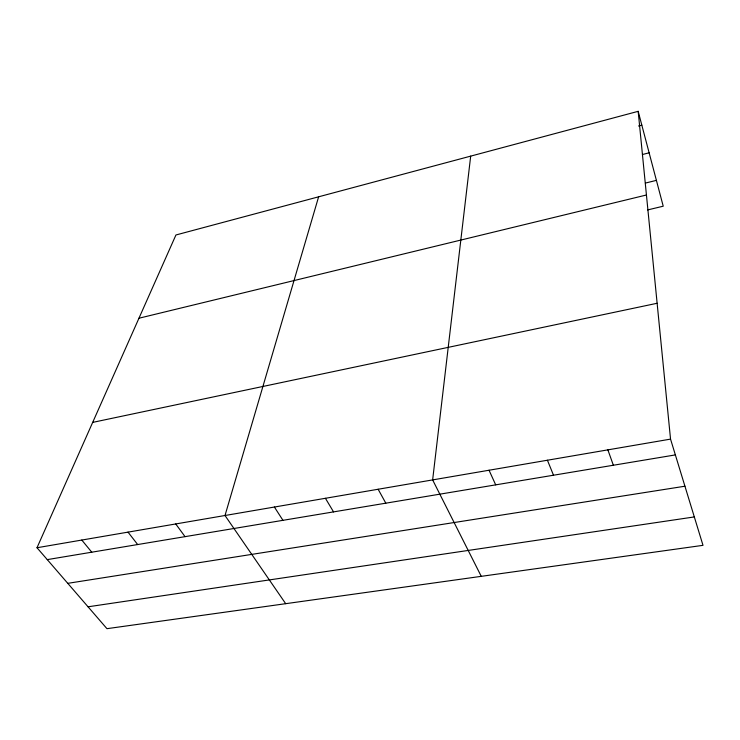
<?xml version="1.0" encoding="UTF-8"?>
<svg xmlns="http://www.w3.org/2000/svg" width="740" height="740" viewBox="0 0 740 740"><rect width="100%" height="100%" fill="white"/><g stroke="black" fill="none" stroke-linecap="round" stroke-linejoin="round"><path stroke-width="1.11" d="M470.686 156.121L432.641 479.909L481.259 576.34M318.625 196.803L225.006 515.502L285.696 603.692M638.176 111.324L670.542 439.116L703 545.334L106.958 628.676L37 547.739L175.935 234.978L638.176 111.324L663.225 206.201L647.62 209.929M638.5 125.994L641.821 125.125M642.422 154.521L649.128 152.81M645.391 183.076L656.399 180.366M138.954 318.228L646.436 194.999M92.685 422.392L657.129 303.271M37 547.739L670.542 439.116M47.268 559.616L675.37 454.906M67.766 583.342L684.935 486.217M88.051 606.8L694.324 516.927M81.798 540.061L91.769 552.197M128.02 532.134L137.677 544.548M175.732 523.957L185.046 536.648M274.401 507.039L282.948 520.331M325.415 498.288L333.546 511.895M378.131 489.251L385.818 503.182M489.038 470.233L495.698 484.857M547.415 460.225L553.511 475.219M607.873 449.865L613.358 465.238"/></g></svg>
